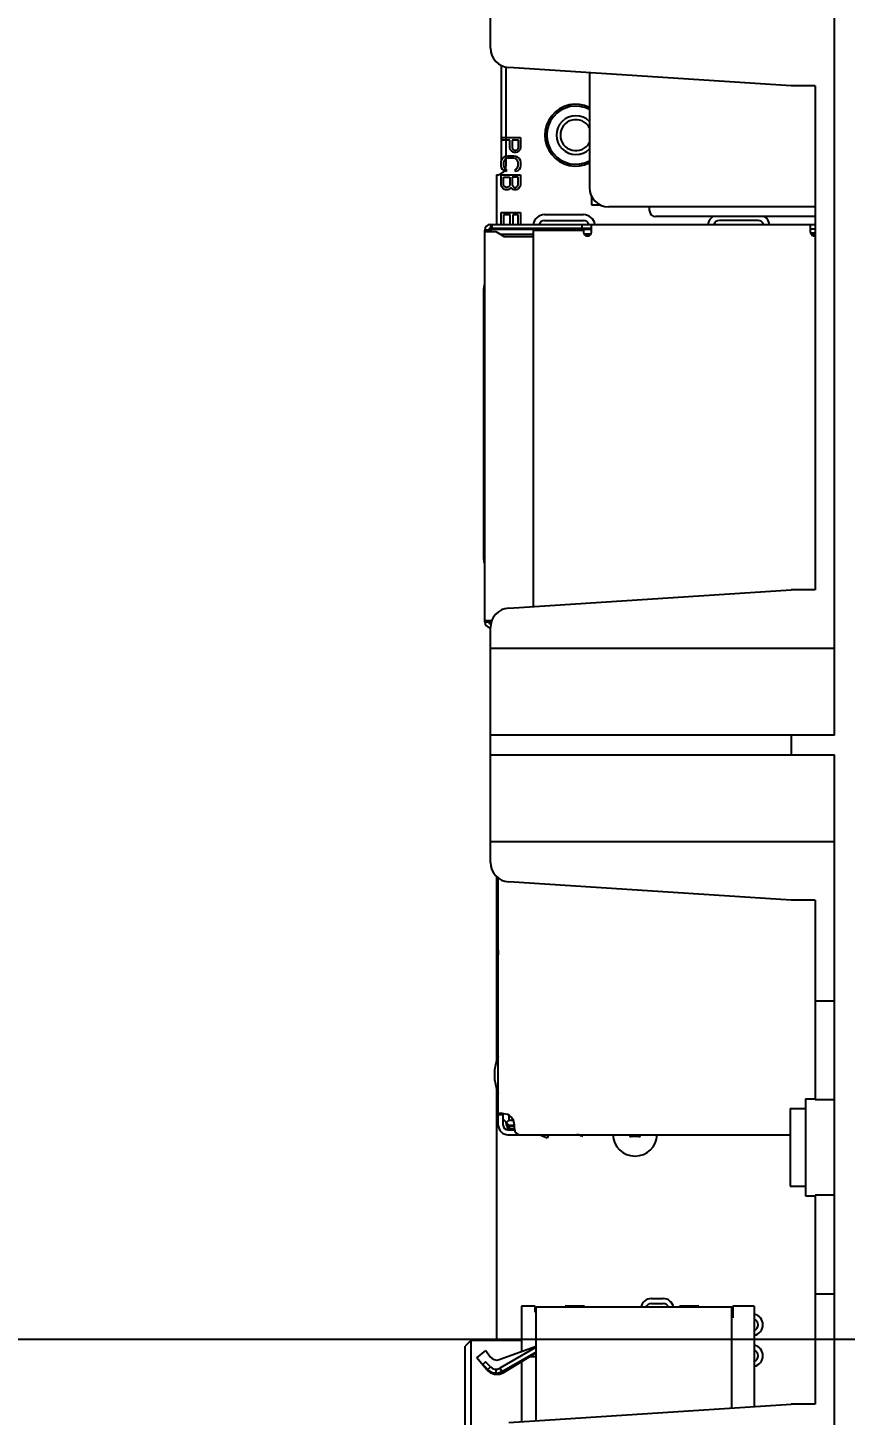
# Model space of a CAD drawing. Header units: millimetres. Extents: x 0 to 841, y 0 to 594.
# Drawn here: x 108.9 to 151.1, y 109.8 to 181.4 of the extents above; entities that cross this region are included whole.
import ezdxf

# ---------------------------------------------------------------- set-up
doc = ezdxf.new("R2010")
doc.units = ezdxf.units.MM
doc.header["$LTSCALE"] = 46.255
doc.layers.get('0').update_dxf_attribs({"linetype": 'CONTINUOUS'})
doc.layers.add('ASSEM_MEM', color=7, linetype='CONTINUOUS')
doc.styles.get("Standard").update_dxf_attribs({"font": 'txt', "width": 0.8})
doc.dimstyles.new('DIMSTYLE_1', dxfattribs={"dimtxt": 3, "dimasz": 2.1, "dimexe": 2, "dimexo": 1, "dimgap": 0.75, "dimtad": 1, "dimzin": 0, "dimdsep": 46, "dimtxsty": 'STANDARD', "dimblk": '_FILLED', "dimblk1": '_FILLED', "dimblk2": '_FILLED', "dimcen": 0.09, "dimazin": 0, "dimtp": 0.01, "dimtm": 0.01, "dimtfac": 1, "dimtofl": 0, "dimtmove": 0, "dimatfit": 3, "dimldrblk": '_FILLED', "dimfxl": 1, "dimtolj": 1, "dimtzin": 0, "dimarcsym": 0})

# ---------------------------------------------------------------- blocks, each defined once
blk = doc.blocks.new('_FILLED')
at = {"color": 0, "linetype": 'BYBLOCK'}
blk.add_solid([(0, 0), (-1, 0.167), (-1, -0.167)], dxfattribs=at)
blk = doc.blocks.new('*D13')
at = {"color": 7, "linetype": 'CONTINUOUS'}
for p, q in [((129.102, 252.79), (102.315, 252.79)), ((104.315, 252.79), (104.315, 183.26)), ((104.315, 113.73), (104.315, 183.26)), ((160.592, 113.73), (102.315, 113.73))]:
    blk.add_line(p, q, dxfattribs=at)
at = {"color": 7, "linetype": 'CONTINUOUS', "xscale": 2.1, "yscale": 2.1, "zscale": 2.1}
for p, rotation in [((104.315, 252.79), 90), ((104.315, 113.73), 270)]:
    blk.add_blockref('_FILLED', p, dxfattribs=dict(at, rotation=rotation))
at = {"color": 7, "linetype": 'CONTINUOUS', "insert": (100.565, 176.22), "char_height": 3, "width": 14.4, "attachment_point": 2, "rotation": 90, "line_spacing_factor": 0.9}
blk.add_mtext('139.06', dxfattribs=at)

msp = doc.modelspace()

# ---------------------------------------------------------------- linework, layer by layer
at = {"color": 7, "linetype": 'CONTINUOUS'}
for p, q in [((132.802, 180.327), (132.802, 192.452)), ((150.547, 144.89), (150.547, 185.89)), ((148.302, 178.39), (133.738, 179.329)), ((137.902, 179.06), (137.902, 173.14)), ((149.547, 178.39), (148.302, 178.39)), ((149.547, 178.39), (149.547, 152.39)), ((138.002, 172.72), (138.002, 172.24)), ((138.002, 172.24), (138.483, 172.24)), ((149.547, 172.14), (138.902, 172.14)), ((141.002, 171.94), (141.002, 172.14)), ((149.547, 171.64), (141.302, 171.64)), ((133.738, 151.45), (148.302, 152.39)), ((149.547, 152.39), (148.302, 152.39)), ((132.802, 138.327), (132.802, 150.452)), ((132.802, 149.39), (150.547, 149.39)), ((150.547, 144.89), (132.802, 144.89)), ((148.302, 144.89), (148.302, 143.89)), ((132.802, 143.89), (150.547, 143.89)), ((150.547, 102.89), (150.547, 143.89)), ((150.547, 139.39), (132.802, 139.39)), ((148.302, 136.39), (133.738, 137.329)), ((149.547, 136.39), (148.302, 136.39)), ((149.547, 136.39), (149.547, 126.107)), ((149.547, 131.19), (150.547, 131.19)), ((149.047, 126.14), (149.047, 121.14)), ((149.047, 126.14), (149.547, 126.14)), ((149.547, 126.107), (150.547, 126.107)), ((148.247, 125.64), (148.247, 121.64)), ((148.247, 125.64), (149.047, 125.64)), ((148.247, 121.64), (149.047, 121.64)), ((149.047, 121.14), (149.547, 121.14)), ((149.547, 121.172), (149.547, 110.39)), ((150.547, 121.172), (149.547, 121.172)), ((149.547, 116.09), (150.547, 116.09)), ((133.738, 109.45), (148.302, 110.39)), ((149.547, 110.39), (148.302, 110.39))]:
    msp.add_line(p, q, dxfattribs=at)
for centre, radius, start, end in [((133.802, 180.327), 1, 180, 266.30861), ((138.902, 173.14), 1, 180, 270), ((141.302, 171.94), 0.3, 180, 270), ((133.802, 150.452), 1, 93.69139, 180), ((133.802, 138.327), 1, 180, 266.30861)]:
    msp.add_arc(centre, radius, start, end, dxfattribs=at)
at = {"layer": 'ASSEM_MEM', "color": 7, "linetype": 'CONTINUOUS'}
for p, q in [((133.348, 179.448), (133.348, 174.512)), ((133.602, 174.29), (133.602, 179.29)), ((133.102, 173.79), (133.102, 171.24)), ((135.592, 171.74), (137.592, 171.74)), ((132.802, 171.24), (132.802, 171.04)), ((132.802, 171.24), (149.547, 171.24)), ((132.802, 171.04), (138.002, 171.04)), ((132.874, 171.24), (132.874, 171.04)), ((133.102, 171.04), (133.102, 170.99)), ((135.592, 171.44), (137.592, 171.44)), ((137.502, 171.24), (137.502, 171.04)), ((138.002, 170.84), (138.002, 171.24)), ((146.602, 171.44), (144.602, 171.44)), ((149.302, 170.84), (149.302, 171.24)), ((132.502, 150.74), (132.502, 170.94)), ((132.702, 170.94), (132.502, 170.94)), ((132.502, 170.868), (133.069, 170.868)), ((132.702, 170.868), (132.702, 170.94)), ((132.802, 170.99), (132.802, 170.868)), ((132.802, 170.99), (138.002, 170.99)), ((133.069, 170.868), (133.502, 170.618)), ((133.292, 170.74), (135.002, 170.74)), ((133.502, 170.618), (135.002, 170.618)), ((135.002, 170.94), (135.002, 151.531)), ((135.002, 170.94), (137.602, 170.94)), ((137.602, 170.94), (137.602, 170.84)), ((137.971, 170.74), (137.633, 170.74)), ((149.547, 170.99), (149.302, 170.99)), ((149.547, 170.79), (149.309, 170.79)), ((149.547, 170.74), (149.333, 170.74)), ((132.452, 153.955), (132.452, 167.924)), ((132.502, 150.811), (132.852, 150.811)), ((132.502, 150.74), (132.702, 150.74)), ((132.702, 150.74), (132.702, 150.811)), ((132.802, 150.811), (132.802, 150.69)), ((133.102, 137.628), (133.102, 128.067)), ((133.202, 124.79), (133.202, 137.531)), ((133.202, 133.804), (133.191, 133.728)), ((133.191, 133.728), (133.191, 133.651)), ((133.191, 133.651), (133.202, 133.575)), ((133.102, 126.713), (133.102, 113.69)), ((133.202, 125.335), (133.452, 125.335)), ((133.334, 125.397), (133.263, 125.377)), ((133.44, 125.373), (133.334, 125.397)), ((133.566, 125.349), (133.44, 125.373)), ((133.487, 125.365), (133.452, 125.371)), ((133.46, 125.356), (133.452, 125.335)), ((133.452, 124.79), (133.452, 125.335)), ((133.467, 125.362), (133.46, 125.356)), ((133.702, 125.325), (133.566, 125.349)), ((133.752, 125.291), (133.752, 125.04)), ((133.752, 124.79), (133.452, 125.09)), ((133.602, 124.89), (133.602, 124.94)), ((133.752, 125.04), (133.627, 124.915)), ((133.702, 124.54), (133.702, 124.84)), ((133.702, 124.54), (133.951, 124.54)), ((133.752, 125.04), (133.971, 125.04)), ((133.752, 124.54), (133.752, 124.79)), ((133.752, 124.79), (134.032, 124.79)), ((133.752, 124.79), (134.032, 124.79)), ((133.752, 124.74), (134.032, 124.74)), ((134.032, 124.59), (133.752, 124.59)), ((133.769, 124.74), (133.769, 124.59)), ((133.951, 124.74), (133.951, 124.79)), ((133.951, 124.54), (133.951, 124.59)), ((133.952, 124.54), (134.04, 124.54)), ((134.032, 124.59), (134.032, 124.79)), ((133.702, 124.29), (148.247, 124.29)), ((135.72, 124.107), (135.315, 124.29)), ((135.771, 124.29), (135.72, 124.107)), ((135.782, 124.244), (135.72, 124.107)), ((135.771, 124.29), (135.761, 124.253)), ((135.788, 124.29), (135.782, 124.244)), ((137.487, 124.2), (137.568, 124.29)), ((140.452, 124.19), (140.052, 124.19)), ((134.402, 115.44), (134.402, 113.114)), ((135.102, 115.44), (134.402, 115.44)), ((135.102, 115.14), (135.102, 115.44)), ((135.152, 109.541), (135.152, 115.39)), ((145.252, 115.39), (135.152, 115.39)), ((136.652, 115.39), (136.652, 115.44)), ((137.652, 115.44), (136.652, 115.44)), ((137.652, 115.44), (137.652, 115.39)), ((141.102, 115.84), (141.702, 115.84)), ((141.102, 115.59), (141.702, 115.59)), ((142.552, 115.39), (142.552, 115.44)), ((143.552, 115.44), (142.552, 115.44)), ((143.552, 115.44), (143.552, 115.39)), ((145.252, 110.193), (145.252, 115.39)), ((145.302, 115.44), (145.302, 114.84)), ((146.402, 115.44), (145.302, 115.44)), ((146.402, 115.44), (146.402, 110.267)), ((135.152, 115.14), (135.102, 115.14)), ((145.302, 115.14), (145.252, 115.14)), ((131.802, 113.69), (131.502, 113.39)), ((131.502, 107.99), (131.502, 113.39)), ((131.802, 107.69), (131.802, 113.69)), ((131.802, 113.69), (134.402, 113.69)), ((132.094, 112.779), (132.559, 113.169)), ((132.559, 113.169), (132.788, 112.841)), ((133.253, 112.695), (135.152, 113.387)), ((135.152, 113.332), (133.284, 112.254)), ((133.384, 112.081), (135.152, 113.101)), ((132.592, 112.186), (132.094, 112.779)), ((132.543, 112.576), (132.402, 112.434)), ((132.66, 112.176), (132.402, 112.434)), ((132.802, 112.317), (132.543, 112.576)), ((135.152, 113.035), (133.489, 112.035)), ((134.402, 112.584), (134.402, 109.493)), ((135.152, 112.84), (134.828, 112.84)), ((132.65, 112.186), (132.592, 112.186)), ((132.66, 112.176), (132.802, 112.317)), ((133.084, 112), (133.084, 112.2)), ((133.284, 112.254), (133.384, 112.081)), ((133.74, 112.186), (133.567, 112.186))]:
    msp.add_line(p, q, dxfattribs=at)
at = {"layer": 'ASSEM_MEM', "color": 40, "linetype": 'CONTINUOUS'}
for p, q in [((133.348, 175.711), (134.348, 175.711)), ((133.795, 175.586), (133.348, 175.586)), ((133.795, 175.211), (133.795, 175.586)), ((133.923, 175.586), (133.923, 175.19)), ((134.242, 175.586), (133.923, 175.586)), ((134.242, 175.19), (134.242, 175.586)), ((134.348, 175.711), (134.348, 175.211)), ((133.369, 174.545), (133.412, 174.628)), ((133.412, 174.628), (133.497, 174.711)), ((133.497, 174.711), (133.582, 174.753)), ((133.603, 174.628), (133.54, 174.586)), ((133.582, 174.753), (133.689, 174.774)), ((133.689, 174.649), (133.603, 174.628)), ((133.689, 174.774), (134.008, 174.774)), ((134.008, 174.649), (133.689, 174.649)), ((133.816, 175.107), (133.795, 175.211)), ((133.88, 175.024), (133.816, 175.107)), ((133.965, 174.961), (133.88, 175.024)), ((133.923, 175.19), (133.944, 175.128)), ((133.944, 175.128), (133.986, 175.086)), ((134.029, 174.94), (133.965, 174.961)), ((133.986, 175.086), (134.05, 175.065)), ((134.008, 174.774), (134.114, 174.753)), ((134.093, 174.628), (134.008, 174.649)), ((134.114, 174.94), (134.029, 174.94)), ((134.05, 175.065), (134.114, 175.065)), ((134.157, 174.586), (134.093, 174.628)), ((134.114, 175.065), (134.178, 175.086)), ((134.178, 174.961), (134.114, 174.94)), ((134.114, 174.753), (134.199, 174.711)), ((134.178, 175.086), (134.221, 175.128)), ((134.263, 175.024), (134.178, 174.961)), ((134.199, 174.711), (134.284, 174.628)), ((134.221, 175.128), (134.242, 175.19)), ((134.327, 175.107), (134.263, 175.024)), ((134.284, 174.628), (134.327, 174.545)), ((134.348, 175.211), (134.327, 175.107)), ((133.348, 174.44), (133.369, 174.545)), ((133.348, 174.253), (133.348, 174.44)), ((133.369, 174.149), (133.348, 174.253)), ((133.412, 174.065), (133.369, 174.149)), ((133.497, 173.982), (133.412, 174.065)), ((133.497, 174.524), (133.476, 174.44)), ((133.476, 174.44), (133.476, 174.253)), ((133.476, 174.253), (133.497, 174.17)), ((133.54, 174.586), (133.497, 174.524)), ((133.497, 174.17), (133.54, 174.107)), ((133.603, 173.961), (133.497, 173.982)), ((133.54, 174.107), (133.603, 174.086)), ((133.603, 174.086), (133.603, 173.961)), ((134.093, 174.086), (134.157, 174.107)), ((134.093, 173.961), (134.093, 174.086)), ((134.199, 173.982), (134.093, 173.961)), ((134.199, 174.524), (134.157, 174.586)), ((134.157, 174.107), (134.199, 174.17)), ((134.221, 174.44), (134.199, 174.524)), ((134.199, 174.17), (134.221, 174.253)), ((134.284, 174.065), (134.199, 173.982)), ((134.221, 174.253), (134.221, 174.44)), ((134.327, 174.149), (134.284, 174.065)), ((134.327, 174.545), (134.348, 174.44)), ((134.348, 174.253), (134.327, 174.149)), ((134.348, 174.44), (134.348, 174.253)), ((133.348, 173.295), (133.348, 173.795)), ((133.348, 173.795), (134.348, 173.795)), ((133.369, 173.19), (133.348, 173.295)), ((133.433, 173.107), (133.369, 173.19)), ((133.476, 173.274), (133.476, 173.67)), ((133.476, 173.67), (133.795, 173.67)), ((133.497, 173.211), (133.476, 173.274)), ((133.54, 173.17), (133.497, 173.211)), ((133.603, 173.149), (133.54, 173.17)), ((133.731, 173.17), (133.667, 173.149)), ((133.774, 173.211), (133.731, 173.17)), ((133.795, 173.274), (133.774, 173.211)), ((133.795, 173.67), (133.795, 173.274)), ((133.923, 173.67), (133.923, 173.274)), ((134.221, 173.67), (133.923, 173.67)), ((133.923, 173.274), (133.944, 173.211)), ((133.944, 173.211), (133.986, 173.17)), ((133.986, 173.17), (134.05, 173.149)), ((134.093, 173.149), (134.157, 173.17)), ((134.157, 173.17), (134.199, 173.211)), ((134.199, 173.211), (134.221, 173.274)), ((134.221, 173.274), (134.221, 173.67)), ((134.327, 173.19), (134.263, 173.107)), ((134.348, 173.295), (134.327, 173.19)), ((134.348, 173.795), (134.348, 173.295)), ((133.518, 173.045), (133.433, 173.107)), ((133.582, 173.024), (133.518, 173.045)), ((133.689, 173.024), (133.582, 173.024)), ((133.667, 173.149), (133.603, 173.149)), ((133.752, 173.045), (133.689, 173.024)), ((133.838, 173.107), (133.752, 173.045)), ((133.859, 173.149), (133.838, 173.107)), ((133.88, 173.107), (133.859, 173.149)), ((133.965, 173.045), (133.88, 173.107)), ((134.029, 173.024), (133.965, 173.045)), ((134.114, 173.024), (134.029, 173.024)), ((134.05, 173.149), (134.093, 173.149)), ((134.178, 173.045), (134.114, 173.024)), ((134.263, 173.107), (134.178, 173.045)), ((133.348, 171.24), (133.348, 171.857)), ((133.348, 171.857), (134.348, 171.857)), ((134.348, 171.857), (134.348, 171.24)), ((133.476, 171.732), (133.476, 171.24)), ((133.816, 171.732), (133.476, 171.732)), ((133.816, 171.24), (133.816, 171.732)), ((133.944, 171.732), (133.944, 171.24)), ((134.221, 171.732), (133.944, 171.732)), ((134.221, 171.24), (134.221, 171.732))]:
    msp.add_line(p, q, dxfattribs=at)
at = {"layer": 'ASSEM_MEM', "color": 7, "linetype": 'CONTINUOUS'}
msp.add_lwpolyline([(133.334, 125.397), (133.263, 125.377), (133.218, 125.356), (133.202, 125.335)], dxfattribs=at)
for centre, radius, start, end in [((133.102, 179.29), 0.5, 0, 8.73881), ((137.202, 175.84), 1.6, 63.68336, 296.31664), ((137.202, 175.84), 1.5, 62.14988, 297.85012), ((137.202, 175.84), 1, 45.41311, 314.58689), ((137.202, 175.84), 0.8, 28.7816, 331.21839), ((133.102, 174.29), 0.5, 270, 360), ((135.592, 171.14), 0.6, 90, 170.40381), ((137.592, 171.14), 0.6, 9.59619, 90), ((132.802, 170.94), 0.3, 90, 180), ((132.802, 170.94), 0.1, 90, 180), ((135.592, 171.14), 0.6, 189.59619, 194.48073), ((135.592, 171.14), 0.3, 90, 160.52461), ((135.592, 171.14), 0.3, 199.47539, 210), ((137.592, 171.14), 0.3, 19.47539, 90), ((137.592, 171.14), 0.3, 330, 340.52461), ((144.602, 171.14), 0.6, 123.6, 170.40381), ((144.602, 171.14), 0.3, 90, 160.52461), ((146.602, 171.14), 0.3, 19.47539, 90), ((146.602, 171.14), 0.6, 9.59619, 56.4), ((137.802, 170.84), 0.2, 180, 360), ((149.502, 170.84), 0.2, 180, 283.25558), ((132.202, 168.163), 0.3, 336.44354, 360), ((132.752, 167.924), 0.3, 156.44354, 180), ((132.752, 153.955), 0.3, 180, 203.55646), ((132.202, 153.716), 0.3, 0, 23.55646), ((132.802, 150.74), 0.3, 180, 270), ((132.802, 150.74), 0.1, 180, 270), ((135.605, 127.39), 2.602, 158.05595, 201.94417), ((133.432, 124.79), 0.6, 0, 63.25632), ((133.702, 124.79), 0.5, 180, 270), ((133.702, 124.79), 0.25, 180, 270), ((133.952, 124.89), 0.35, 180, 223.68825), ((134.332, 124.59), 0.3, 180, 270), ((137.252, 123.94), 0.35, 74.54859, 90), ((137.252, 123.94), 0.35, 47.97537, 74.54859), ((140.252, 124.34), 1.15, 182.49244, 357.50756), ((140.052, 124.29), 0.1, 180, 270), ((140.452, 124.29), 0.1, 270, 360), ((141.102, 115.29), 0.55, 90, 169.52329), ((141.102, 115.29), 0.3, 90, 160.52461), ((141.702, 115.29), 0.55, 10.47671, 90), ((141.702, 115.29), 0.3, 19.47539, 90), ((146.302, 114.49), 0.55, 280.47788, 79.52212), ((146.302, 114.49), 0.3, 289.47307, 70.52693), ((146.302, 114.49), 0.3, 286.66089, 289.47307), ((146.302, 112.89), 0.55, 280.47788, 79.52212), ((146.302, 112.89), 0.3, 289.47307, 70.52693), ((133.116, 113.071), 0.4, 215.06412, 289.99862), ((146.302, 112.89), 0.3, 286.66089, 289.47307), ((133.129, 112.635), 0.7, 219.98577, 301), ((133.084, 112.6), 0.6, 225, 300), ((133.084, 112.6), 0.4, 225, 300)]:
    msp.add_arc(centre, radius, start, end, dxfattribs=at)

# ---------------------------------------------------------------- dimensions: what is measured, and where the dimension line sits
at = {"color": 7, "linetype": 'CONTINUOUS'}
dim = msp.add_linear_dim(base=(104.315, 252.79), p1=(161.592, 113.73), p2=(130.102, 252.79), angle=90, dimstyle='DIMSTYLE_1', dxfattribs=at)
dim.commit()
dim.dimension.update_dxf_attribs({"geometry": '*D13', "text_midpoint": (104.315, 176.52), "dimtype": 160})

doc.saveas('drawing.dxf')
